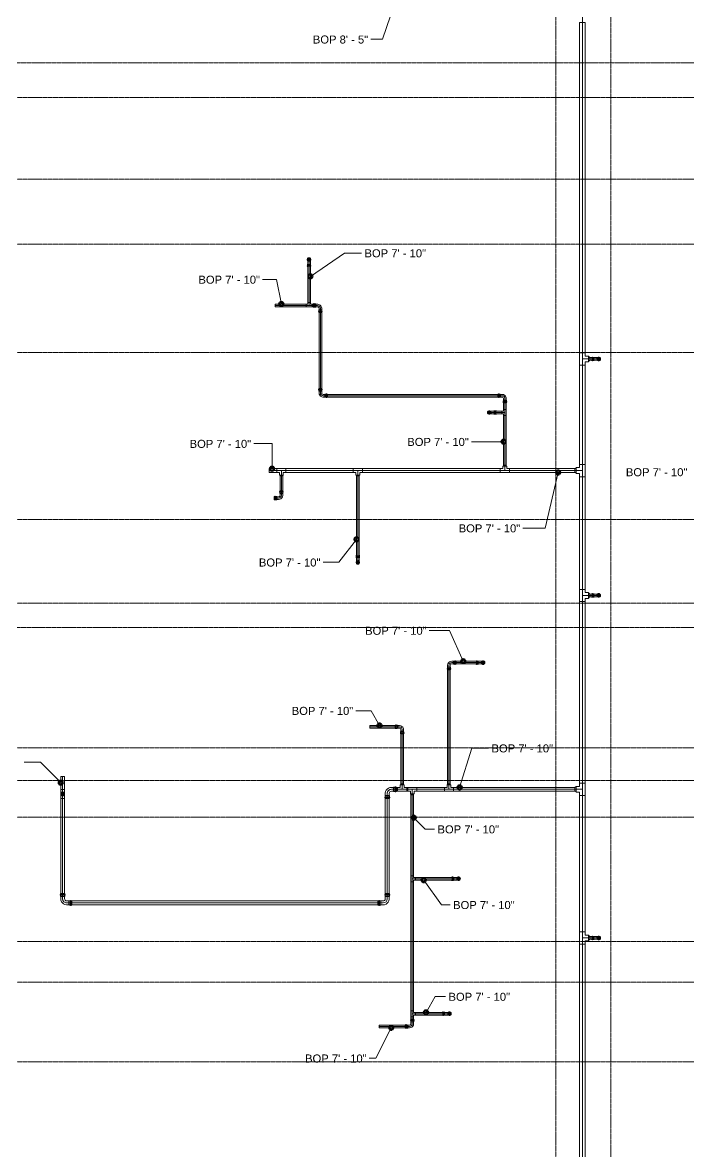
# Model space of a CAD drawing. Header units: inches. Extents: x -3648 to 241, y -496 to 1784.
# Drawn here: x -3344 to -3017, y 295 to 849 of the extents above; entities that cross this region are included whole.
import ezdxf

# ---------------------------------------------------------------- set-up
doc = ezdxf.new("R2010")
doc.units = ezdxf.units.IN
doc.header["$MEASUREMENT"] = 0
doc.linetypes.add('Grid Line', pattern=[0.875, 0.5, -0.125, 0.125, -0.125])
for name, color, linetype, lineweight in [('G-ANNO-DIMS', 251, 'Continuous', 9), ('P-PIPE', 1, 'Continuous', 9), ('P-PIPE-CNTR', 1, 'Continuous', 9), ('S-GRID', 8, 'Continuous', 9)]:
    doc.layers.add(name, color=color, linetype=linetype, lineweight=lineweight)
doc.styles.add('Arial', font='arial.ttf', dxfattribs={"height": 3.934132})

# ---------------------------------------------------------------- blocks, each defined once
blk = doc.blocks.new('Victaulic-VicPress316-Elbow 90-45deg Style P568_P571 - Standard-V1-THIRD LEVEL')
at = {"layer": 'P-PIPE'}
for p, q in [((-3.18, 0.77), (-3.52, 0.77)), ((-3.52, 0.77), (-3.52, -0.77)), ((-3.52, -0.77), (-3.52, 0.77)), ((-2.22, 0.66), (-3.52, 0.66)), ((-3.52, -0.66), (-3.52, 0.66)), ((-3.52, 0.66), (-3.52, -0.66)), ((-3.18, -0.77), (-3.18, 0.77)), ((-3.18, 0.77), (-3.18, -0.77)), ((-2.44, 0.77), (-2.89, 0.77)), ((-2.89, -0.77), (-2.89, 0.77)), ((-2.89, 0.77), (-2.89, -0.77)), ((-1.39, 0.66), (-2.33, 0.66)), ((-2.33, 0), (-2.33, 0.66)), ((-2.33, 0.66), (-2.33, 0)), ((-2.22, -0.66), (-2.22, 0.66)), ((-2.22, 0.66), (-2.22, -0.66)), ((-0.77, 3.52), (-0.77, 3.18)), ((0.77, 3.52), (-0.77, 3.52)), ((-0.77, 3.52), (0.77, 3.52)), ((-0.77, 3.18), (0.77, 3.18)), ((0.77, 3.18), (-0.77, 3.18)), ((-0.77, 2.89), (-0.77, 2.44)), ((-0.77, 2.89), (0.77, 2.89)), ((0.77, 2.89), (-0.77, 2.89)), ((-0.66, 3.52), (-0.66, 2.22)), ((-0.66, 3.52), (0.66, 3.52)), ((0.66, 3.52), (-0.66, 3.52)), ((-0.66, 2.33), (-0.66, 1.39)), ((0, 2.33), (-0.66, 2.33)), ((-0.66, 2.33), (0, 2.33)), ((-0.66, 2.22), (0.66, 2.22)), ((0.66, 2.22), (-0.66, 2.22)), ((0, 2.33), (0.66, 2.33)), ((0.66, 2.33), (0, 2.33)), ((0, 1.39), (0, 2.33)), ((0.66, 2.22), (0.66, 3.52)), ((0.66, 1.39), (0.66, 2.33)), ((0.77, 3.18), (0.77, 3.52)), ((0.77, 2.44), (0.77, 2.89)), ((-3.52, -0.66), (-2.22, -0.66)), ((-3.52, -0.77), (-3.18, -0.77)), ((-2.89, -0.77), (-2.44, -0.77)), ((-2.33, 0), (-2.33, -0.66)), ((-2.33, -0.66), (-2.33, 0)), ((-1.39, 0), (-2.33, 0)), ((-2.33, -0.66), (-1.39, -0.66))]:
    blk.add_line(p, q, dxfattribs=at)
at = {"layer": 'P-PIPE', "flags": 128}
for points in [[(-3.18, 0.77), (-3.11, 0.89), (-2.98, 0.9), (-2.89, 0.79), (-2.89, 0.77)], [(-3.18, 0.77), (-3.18, 0.67), (-3.18, 0.42), (-3.18, 0.07), (-3.18, -0.3), (-3.18, -0.6), (-3.18, -0.75), (-3.18, -0.77)], [(-3.18, -0.77), (-3.18, -0.67), (-3.18, -0.42), (-3.18, -0.07), (-3.18, 0.3), (-3.18, 0.6), (-3.18, 0.75), (-3.18, 0.77)], [(-2.89, -0.77), (-2.89, -0.67), (-2.89, -0.42), (-2.89, -0.07), (-2.89, 0.3), (-2.89, 0.6), (-2.89, 0.75), (-2.89, 0.77)], [(-2.89, 0.77), (-2.89, 0.67), (-2.89, 0.42), (-2.89, 0.07), (-2.89, -0.3), (-2.89, -0.6), (-2.89, -0.75), (-2.89, -0.77)], [(-2.44, 0.77), (-2.24, 0.68), (-2.22, 0.66)], [(-0.66, 1.39), (-0.75, 1.04), (-1, 0.77), (-1.35, 0.66), (-1.39, 0.66)], [(-1.39, -0.66), (-0.78, -0.56), (-0.23, -0.29), (0.22, 0.13), (0.53, 0.67), (0.65, 1.27), (0.66, 1.39)], [(-0.77, 2.89), (-0.89, 2.96), (-0.9, 3.1), (-0.79, 3.18), (-0.77, 3.18)], [(0.77, 3.18), (0.67, 3.18), (0.42, 3.18), (0.07, 3.18), (-0.3, 3.18), (-0.6, 3.18), (-0.75, 3.18), (-0.77, 3.18)], [(-0.77, 3.18), (-0.67, 3.18), (-0.42, 3.18), (-0.07, 3.18), (0.3, 3.18), (0.6, 3.18), (0.75, 3.18), (0.77, 3.18)], [(-0.77, 2.89), (-0.67, 2.89), (-0.42, 2.89), (-0.07, 2.89), (0.3, 2.89), (0.6, 2.89), (0.75, 2.89), (0.77, 2.89)], [(0.77, 2.89), (0.67, 2.89), (0.42, 2.89), (0.07, 2.89), (-0.3, 2.89), (-0.6, 2.89), (-0.75, 2.89), (-0.77, 2.89)], [(-0.66, 2.22), (-0.77, 2.41), (-0.77, 2.44)], [(0.77, 2.44), (0.68, 2.24), (0.66, 2.22)], [(0.77, 3.18), (0.89, 3.11), (0.9, 2.98), (0.79, 2.89), (0.77, 2.89)], [(-2.89, -0.77), (-2.96, -0.89), (-3.1, -0.9), (-3.18, -0.79), (-3.18, -0.77)], [(-2.22, -0.66), (-2.41, -0.77), (-2.44, -0.77)]]:
    blk.add_lwpolyline(points, dxfattribs=at)
at = {"layer": 'P-PIPE'}
blk.add_arc((-1.39, 1.39), 1.39, 270, 0, dxfattribs=at)
blk = doc.blocks.new('Victaulic-VicPress316-Elbow 90-45deg Style P568_P571 - Standard-523083-THIRD LEVEL')
at = {"layer": 'P-PIPE'}
for p, q in [((-3177.63, 1234.85), (-3177.63, 1234.85)), ((-3177.63, 1233.46), (-3177.63, 1234.85)), ((-3178.39, 1232.42), (-3178.39, 1231.96)), ((-3178.39, 1231.67), (-3178.39, 1231.33)), ((-3178.28, 1233.46), (-3178.28, 1232.52)), ((-3178.28, 1232.63), (-3178.28, 1231.33)), ((-3178.28, 1232.52), (-3177.63, 1232.52)), ((-3177.63, 1232.52), (-3178.28, 1232.52)), ((-3177.63, 1233.46), (-3177.63, 1232.52)), ((-3177.63, 1232.63), (-3177.63, 1232.63)), ((-3177.63, 1232.63), (-3177.63, 1232.63)), ((-3177.63, 1232.52), (-3176.97, 1232.52)), ((-3176.97, 1232.52), (-3177.63, 1232.52)), ((-3177.63, 1231.96), (-3177.63, 1231.96)), ((-3177.63, 1231.96), (-3177.63, 1231.96)), ((-3177.63, 1231.67), (-3177.63, 1231.67)), ((-3177.63, 1231.67), (-3177.63, 1231.67)), ((-3177.63, 1231.33), (-3177.63, 1231.33)), ((-3177.63, 1231.33), (-3177.63, 1231.33)), ((-3177.63, 1231.33), (-3177.63, 1231.33)), ((-3177.63, 1231.33), (-3177.63, 1231.33)), ((-3176.97, 1232.52), (-3176.97, 1233.46)), ((-3176.97, 1231.33), (-3176.97, 1232.63)), ((-3176.86, 1231.96), (-3176.86, 1232.42)), ((-3176.86, 1231.33), (-3176.86, 1231.67))]:
    blk.add_line(p, q, dxfattribs=at)
at = {"layer": 'P-PIPE', "flags": 128}
for points in [[(-3177.63, 1235.77), (-3178.02, 1235.67), (-3178.34, 1235.42), (-3178.52, 1235.05), (-3178.51, 1234.64), (-3178.32, 1234.27), (-3178, 1234.02), (-3177.63, 1233.94)], [(-3177.63, 1235.62), (-3177.99, 1235.53), (-3178.27, 1235.28), (-3178.39, 1234.92), (-3178.33, 1234.55), (-3178.1, 1234.25), (-3177.76, 1234.1), (-3177.63, 1234.09)], [(-3178.28, 1234.85), (-3178.28, 1234.76), (-3178.28, 1234.5), (-3178.28, 1234.09), (-3178.28, 1233.61), (-3178.28, 1233.46)], [(-3177.63, 1233.94), (-3177.23, 1234.04), (-3176.91, 1234.29), (-3176.73, 1234.66), (-3176.74, 1235.07), (-3176.93, 1235.44), (-3177.25, 1235.69), (-3177.63, 1235.77)], [(-3177.63, 1234.09), (-3177.26, 1234.18), (-3176.98, 1234.43), (-3176.86, 1234.79), (-3176.92, 1235.16), (-3177.15, 1235.46), (-3177.49, 1235.61), (-3177.63, 1235.62)], [(-3176.97, 1233.46), (-3176.97, 1233.96), (-3176.97, 1234.39), (-3176.97, 1234.7), (-3176.97, 1234.85), (-3176.97, 1234.85)], [(-3178.39, 1231.67), (-3178.51, 1231.74), (-3178.52, 1231.88), (-3178.41, 1231.96), (-3178.39, 1231.96)], [(-3178.39, 1232.42), (-3178.3, 1232.62), (-3178.28, 1232.63)], [(-3178.39, 1231.96), (-3178.3, 1231.96), (-3178.05, 1231.96), (-3177.69, 1231.96), (-3177.63, 1231.96)], [(-3177.63, 1231.96), (-3177.99, 1231.96), (-3178.27, 1231.96), (-3178.39, 1231.96), (-3178.39, 1231.96)], [(-3178.39, 1231.67), (-3178.3, 1231.67), (-3178.05, 1231.67), (-3177.69, 1231.67), (-3177.63, 1231.67)], [(-3177.63, 1231.67), (-3177.99, 1231.67), (-3178.27, 1231.67), (-3178.39, 1231.67), (-3178.39, 1231.67)], [(-3176.86, 1231.96), (-3176.95, 1231.96), (-3177.2, 1231.96), (-3177.56, 1231.96), (-3177.63, 1231.96)], [(-3177.63, 1231.96), (-3177.26, 1231.96), (-3176.98, 1231.96), (-3176.86, 1231.96), (-3176.86, 1231.96)], [(-3176.86, 1231.67), (-3176.95, 1231.67), (-3177.2, 1231.67), (-3177.56, 1231.67), (-3177.63, 1231.67)], [(-3177.63, 1231.67), (-3177.26, 1231.67), (-3176.98, 1231.67), (-3176.86, 1231.67), (-3176.86, 1231.67)], [(-3176.97, 1232.63), (-3176.86, 1232.44), (-3176.86, 1232.42)], [(-3176.86, 1231.96), (-3176.74, 1231.9), (-3176.73, 1231.76), (-3176.84, 1231.67), (-3176.86, 1231.67)]]:
    blk.add_lwpolyline(points, dxfattribs=at)
at = {"layer": 'P-PIPE'}
for radius, start, end in [(0.766, 90, 270), (0.766, 90, 270), (0.766, 90, 270), (0.658, 90, 270), (0.657, 90, 270), (0.658, 90, 180), (0.658, 180, 270), (0.767, 270, 90), (0.767, 270, 90), (0.767, 270, 90), (0.658, 270, 90), (0.658, 270, 90), (0.658, 0, 90), (0.658, 270, 0)]:
    blk.add_arc((-3177.63, 1234.85), radius, start, end, dxfattribs=at)
blk = doc.blocks.new('Victaulic-VicPress316-Elbow 90-45deg Style P568_P571 - Standard-V2-THIRD LEVEL')
at = {"layer": 'P-PIPE'}
for p, q in [((-3203.7, 731.1), (-3203.7, 730.16)), ((-3203.05, 732.49), (-3203.05, 732.49)), ((-3203.05, 732.49), (-3203.05, 731.1)), ((-3203.05, 731.1), (-3203.05, 730.16)), ((-3202.39, 730.16), (-3202.39, 731.1)), ((-3203.81, 730.05), (-3203.81, 729.6)), ((-3203.81, 729.31), (-3203.81, 728.97)), ((-3203.7, 730.27), (-3203.7, 728.97)), ((-3203.05, 730.16), (-3203.7, 730.16)), ((-3203.7, 730.16), (-3203.05, 730.16)), ((-3203.05, 730.27), (-3203.05, 730.27)), ((-3203.05, 730.27), (-3203.05, 730.27)), ((-3202.39, 730.16), (-3203.05, 730.16)), ((-3203.05, 730.16), (-3202.39, 730.16)), ((-3203.05, 729.6), (-3203.05, 729.6)), ((-3203.05, 729.6), (-3203.05, 729.6)), ((-3203.05, 729.31), (-3203.05, 729.31)), ((-3203.05, 729.31), (-3203.05, 729.31)), ((-3203.05, 728.97), (-3203.05, 728.97)), ((-3203.05, 728.97), (-3203.05, 728.97)), ((-3203.05, 728.97), (-3203.05, 728.97)), ((-3203.05, 728.97), (-3203.05, 728.97)), ((-3202.39, 728.97), (-3202.39, 730.27)), ((-3202.28, 729.6), (-3202.28, 730.05)), ((-3202.28, 728.97), (-3202.28, 729.31))]:
    blk.add_line(p, q, dxfattribs=at)
at = {"layer": 'P-PIPE', "flags": 128}
for points in [[(-3203.05, 733.4), (-3203.45, 733.31), (-3203.76, 733.05), (-3203.94, 732.68), (-3203.93, 732.27), (-3203.75, 731.91), (-3203.42, 731.66), (-3203.05, 731.58)], [(-3203.05, 733.26), (-3203.41, 733.16), (-3203.69, 732.91), (-3203.81, 732.56), (-3203.75, 732.19), (-3203.52, 731.89), (-3203.18, 731.74), (-3203.05, 731.72)], [(-3203.7, 732.49), (-3203.7, 732.4), (-3203.7, 732.13), (-3203.7, 731.73), (-3203.7, 731.24), (-3203.7, 731.1)], [(-3203.05, 731.58), (-3202.65, 731.67), (-3202.33, 731.93), (-3202.15, 732.3), (-3202.16, 732.71), (-3202.35, 733.07), (-3202.67, 733.32), (-3203.05, 733.4)], [(-3203.05, 731.72), (-3202.68, 731.82), (-3202.41, 732.07), (-3202.28, 732.42), (-3202.34, 732.79), (-3202.57, 733.09), (-3202.91, 733.24), (-3203.05, 733.26)], [(-3202.39, 731.1), (-3202.39, 731.6), (-3202.39, 732.03), (-3202.39, 732.34), (-3202.39, 732.48), (-3202.39, 732.49)], [(-3203.81, 729.31), (-3203.93, 729.38), (-3203.94, 729.51), (-3203.83, 729.6), (-3203.81, 729.6)], [(-3203.81, 730.05), (-3203.72, 730.25), (-3203.7, 730.27)], [(-3203.81, 729.6), (-3203.72, 729.6), (-3203.47, 729.6), (-3203.11, 729.6), (-3203.05, 729.6)], [(-3203.05, 729.6), (-3203.41, 729.6), (-3203.69, 729.6), (-3203.81, 729.6), (-3203.81, 729.6)], [(-3203.81, 729.31), (-3203.72, 729.31), (-3203.47, 729.31), (-3203.11, 729.31), (-3203.05, 729.31)], [(-3203.05, 729.31), (-3203.41, 729.31), (-3203.69, 729.31), (-3203.81, 729.31), (-3203.81, 729.31)], [(-3202.28, 729.6), (-3202.37, 729.6), (-3202.62, 729.6), (-3202.98, 729.6), (-3203.05, 729.6)], [(-3203.05, 729.6), (-3202.68, 729.6), (-3202.41, 729.6), (-3202.28, 729.6), (-3202.28, 729.6)], [(-3202.28, 729.31), (-3202.37, 729.31), (-3202.62, 729.31), (-3202.98, 729.31), (-3203.05, 729.31)], [(-3203.05, 729.31), (-3202.68, 729.31), (-3202.41, 729.31), (-3202.28, 729.31), (-3202.28, 729.31)], [(-3202.39, 730.27), (-3202.28, 730.08), (-3202.28, 730.05)], [(-3202.28, 729.6), (-3202.16, 729.53), (-3202.15, 729.39), (-3202.26, 729.31), (-3202.28, 729.31)]]:
    blk.add_lwpolyline(points, dxfattribs=at)
at = {"layer": 'P-PIPE'}
for radius, start, end in [(0.767, 90, 270), (0.767, 90, 270), (0.767, 90, 270), (0.658, 90, 270), (0.658, 90, 270), (0.658, 90, 180), (0.658, 180, 270), (0.766, 270, 90), (0.766, 270, 90), (0.766, 270, 90), (0.658, 270, 90), (0.657, 270, 90), (0.658, 0, 90), (0.658, 270, 0)]:
    blk.add_arc((-3203.05, 732.49), radius, start, end, dxfattribs=at)
blk = doc.blocks.new('Victaulic-VicPress316-Elbow 90-45deg Style P568_P571 - Standard-1125944-THIRD LEVEL')
at = {"layer": 'P-PIPE'}
for p, q in [((-4.17, 1.06), (-4.55, 1.06)), ((-4.55, 1.06), (-4.55, -1.06)), ((-4.55, -1.06), (-4.55, 1.06)), ((-3.07, 0.95), (-4.55, 0.95)), ((-4.55, -0.95), (-4.55, 0.95)), ((-4.55, 0.95), (-4.55, -0.95)), ((-4.17, -1.06), (-4.17, 1.06)), ((-4.17, 1.06), (-4.17, -1.06)), ((-3.29, 1.06), (-3.85, 1.06)), ((-3.85, -1.06), (-3.85, 1.06)), ((-3.85, 1.06), (-3.85, -1.06)), ((-2.02, 0.95), (-3.18, 0.95)), ((-3.18, 0), (-3.18, 0.95)), ((-3.18, 0.95), (-3.18, 0)), ((-3.07, -0.95), (-3.07, 0.95)), ((-3.07, 0.95), (-3.07, -0.95)), ((-1.06, 4.55), (-1.06, 4.17)), ((1.06, 4.55), (-1.06, 4.55)), ((-1.06, 4.55), (1.06, 4.55)), ((-1.06, 4.17), (1.06, 4.17)), ((1.06, 4.17), (-1.06, 4.17)), ((-1.06, 3.85), (-1.06, 3.29)), ((-1.06, 3.85), (1.06, 3.85)), ((1.06, 3.85), (-1.06, 3.85)), ((-0.95, 4.55), (-0.95, 3.07)), ((-0.95, 4.55), (0.95, 4.55)), ((0.95, 4.55), (-0.95, 4.55)), ((-0.95, 3.18), (-0.95, 2.02)), ((0, 3.18), (-0.95, 3.18)), ((-0.95, 3.18), (0, 3.18)), ((-0.95, 3.07), (0.95, 3.07)), ((0.95, 3.07), (-0.95, 3.07)), ((0, 3.18), (0.95, 3.18)), ((0.95, 3.18), (0, 3.18)), ((0, 2.02), (0, 3.18)), ((0.95, 3.07), (0.95, 4.55)), ((0.95, 2.02), (0.95, 3.18)), ((1.06, 4.17), (1.06, 4.55)), ((1.06, 3.29), (1.06, 3.85)), ((-4.55, -0.95), (-3.07, -0.95)), ((-4.55, -1.06), (-4.17, -1.06)), ((-3.85, -1.06), (-3.29, -1.06)), ((-3.18, 0), (-3.18, -0.95)), ((-3.18, -0.95), (-3.18, 0)), ((-2.02, 0), (-3.18, 0)), ((-3.18, -0.95), (-2.02, -0.95))]:
    blk.add_line(p, q, dxfattribs=at)
at = {"layer": 'P-PIPE', "flags": 128}
for points in [[(-4.17, 1.06), (-4.1, 1.2), (-3.94, 1.21), (-3.85, 1.08), (-3.85, 1.06)], [(-4.17, 1.06), (-4.17, 0.97), (-4.17, 0.71), (-4.17, 0.32), (-4.17, -0.12), (-4.17, -0.54), (-4.17, -0.86), (-4.17, -1.04), (-4.17, -1.06)], [(-4.17, -1.06), (-4.17, -0.97), (-4.17, -0.71), (-4.17, -0.32), (-4.17, 0.12), (-4.17, 0.54), (-4.17, 0.86), (-4.17, 1.04), (-4.17, 1.06)], [(-3.85, -1.06), (-3.85, -0.97), (-3.85, -0.71), (-3.85, -0.32), (-3.85, 0.12), (-3.85, 0.54), (-3.85, 0.86), (-3.85, 1.04), (-3.85, 1.06)], [(-3.85, 1.06), (-3.85, 0.97), (-3.85, 0.71), (-3.85, 0.32), (-3.85, -0.12), (-3.85, -0.54), (-3.85, -0.86), (-3.85, -1.04), (-3.85, -1.06)], [(-3.29, 1.06), (-3.09, 0.97), (-3.07, 0.95)], [(-0.95, 2.02), (-1.04, 1.58), (-1.3, 1.22), (-1.69, 1), (-2.02, 0.95)], [(-2.02, -0.95), (-1.28, -0.86), (-0.59, -0.58), (0.02, -0.15), (0.49, 0.43), (0.81, 1.1), (0.94, 1.83), (0.95, 2.02)], [(-1.06, 3.85), (-1.2, 3.92), (-1.21, 4.08), (-1.08, 4.17), (-1.06, 4.17)], [(1.06, 4.17), (0.97, 4.17), (0.71, 4.17), (0.32, 4.17), (-0.12, 4.17), (-0.54, 4.17), (-0.86, 4.17), (-1.04, 4.17), (-1.06, 4.17)], [(-1.06, 4.17), (-0.97, 4.17), (-0.71, 4.17), (-0.32, 4.17), (0.12, 4.17), (0.54, 4.17), (0.86, 4.17), (1.04, 4.17), (1.06, 4.17)], [(-1.06, 3.85), (-0.97, 3.85), (-0.71, 3.85), (-0.32, 3.85), (0.12, 3.85), (0.54, 3.85), (0.86, 3.85), (1.04, 3.85), (1.06, 3.85)], [(1.06, 3.85), (0.97, 3.85), (0.71, 3.85), (0.32, 3.85), (-0.12, 3.85), (-0.54, 3.85), (-0.86, 3.85), (-1.04, 3.85), (-1.06, 3.85)], [(-0.95, 3.07), (-1.06, 3.26), (-1.06, 3.29)], [(1.06, 3.29), (0.97, 3.09), (0.95, 3.07)], [(1.06, 4.17), (1.2, 4.1), (1.21, 3.94), (1.08, 3.85), (1.06, 3.85)], [(-3.85, -1.06), (-3.92, -1.2), (-4.08, -1.21), (-4.17, -1.08), (-4.17, -1.06)], [(-3.07, -0.95), (-3.26, -1.06), (-3.29, -1.06)]]:
    blk.add_lwpolyline(points, dxfattribs=at)
at = {"layer": 'P-PIPE'}
blk.add_arc((-2.02, 2.02), 2.02, 270, 0, dxfattribs=at)
blk = doc.blocks.new('Transition - Generic - Plumbing-CW-1022941-THIRD LEVEL')
at = {"layer": 'P-PIPE'}
for radius, start, end in [(0.8125, 0, 180), (0.5625, 0, 180), (0.8125, 180, 0), (0.5625, 180, 0)]:
    blk.add_arc((-2759.501061, 1029.409433), radius, start, end, dxfattribs=at)

msp = doc.modelspace()

# ---------------------------------------------------------------- linework, layer by layer
at = {"layer": 'G-ANNO-DIMS'}
for p, q in [((-3163.12, 852.05), (-3167.07, 840.54)), ((-3167.07, 840.54), (-3172.78, 840.54)), ((-3202.39, 724.27), (-3185.71, 735.68)), ((-3185.71, 735.68), (-3177.37, 735.68)), ((-3219.06, 722.73), (-3225.86, 722.73)), ((-3216.65, 710.66), (-3219.06, 722.73)), ((-3114.65, 643.16), (-3123.42, 643.16)), ((-3107.66, 643.16), (-3114.65, 643.16)), ((-3221.2, 642.21), (-3230.17, 642.21)), ((-3221.2, 629.95), (-3221.2, 642.21)), ((-3080.85, 628.05), (-3087.19, 600.76)), ((-3087.19, 600.76), (-3098.2, 600.76)), ((-3179.79, 595.27), (-3188.38, 584.01)), ((-3188.38, 584.01), (-3196.2, 584.01)), ((-3134.24, 550.53), (-3144.11, 550.53)), ((-3127.43, 535.49), (-3134.24, 550.53)), ((-3172.67, 511.23), (-3180.1, 511.23)), ((-3168.49, 503.99), (-3172.67, 511.23)), ((-3129.2, 473.61), (-3123.14, 492.83)), ((-3123.14, 492.83), (-3115.07, 492.83)), ((-3334.82, 485.91), (-3342.83, 485.91)), ((-3324.87, 475.96), (-3334.82, 485.91)), ((-3151.76, 458.78), (-3146.1, 453.11)), ((-3146.1, 453.11), (-3141.56, 453.11)), ((-3146.83, 428.12), (-3138.17, 416)), ((-3138.17, 416), (-3133.9, 416)), ((-3145.7, 363.24), (-3141.22, 370.99)), ((-3141.22, 370.99), (-3136.16, 370.99)), ((-3162.76, 355.68), (-3170.29, 340.72)), ((-3170.29, 340.72), (-3173.55, 340.72))]:
    msp.add_line(p, q, dxfattribs=at)
at = {"layer": 'G-ANNO-DIMS', "lineweight": 50}
for centre in [(-3202.39, 724.27), (-3216.65, 710.66), (-3107.66, 643.16), (-3221.2, 629.95), (-3080.85, 628.05), (-3179.79, 595.27), (-3127.43, 535.49), (-3168.49, 503.99), (-3324.87, 475.96), (-3129.2, 473.61), (-3151.76, 458.78), (-3146.83, 428.12), (-3145.7, 363.24), (-3162.76, 355.68)]:
    msp.add_circle(centre, 1, dxfattribs=at)
at = {"layer": 'P-PIPE'}
for p, q in [((-3070.43, 848.75), (-3070.43, 686.73)), ((-3067.56, 848.75), (-3070.43, 848.75)), ((-3067.56, 686.73), (-3067.56, 848.75)), ((-3203.7, 730.16), (-3203.7, 711.5)), ((-3203.7, 730.16), (-3202.39, 730.16)), ((-3202.39, 711.5), (-3202.39, 730.16)), ((-3204.54, 710.66), (-3219.64, 710.66)), ((-3219.64, 709.34), (-3219.64, 710.66)), ((-3219.64, 709.34), (-3204.54, 709.34)), ((-3203.7, 710.66), (-3204.54, 710.66)), ((-3204.54, 710.66), (-3204.54, 709.34)), ((-3204.54, 709.34), (-3204.54, 710.66)), ((-3204.54, 709.34), (-3204.54, 710.66)), ((-3204.54, 709.34), (-3201.55, 709.34)), ((-3203.7, 711.5), (-3202.39, 711.5)), ((-3203.7, 711.5), (-3203.7, 710.66)), ((-3202.39, 711.5), (-3203.7, 711.5)), ((-3203.7, 711.5), (-3202.39, 711.5)), ((-3202.39, 710.66), (-3202.39, 711.5)), ((-3201.55, 710.66), (-3202.39, 710.66)), ((-3201.55, 710.66), (-3201.55, 709.34)), ((-3201.55, 709.34), (-3201.55, 710.66)), ((-3199.85, 710.66), (-3201.55, 710.66)), ((-3201.55, 709.34), (-3201.55, 710.66)), ((-3201.55, 709.34), (-3199.85, 709.34)), ((-3199.85, 709.34), (-3199.85, 710.66)), ((-3198.18, 707.67), (-3198.18, 668.04)), ((-3196.86, 707.67), (-3198.18, 707.67)), ((-3196.86, 668.04), (-3196.86, 707.67)), ((-3067.56, 686.73), (-3070.43, 686.73)), ((-3070.43, 686.73), (-3070.43, 680.75)), ((-3067.56, 686.73), (-3070.43, 686.73)), ((-3070.43, 686.73), (-3067.56, 686.73)), ((-3067.56, 685.18), (-3067.56, 686.73)), ((-3066.01, 685.18), (-3067.56, 685.18)), ((-3067.56, 680.75), (-3067.56, 682.31)), ((-3067.56, 682.31), (-3066.01, 682.31)), ((-3066.01, 685.18), (-3066.01, 682.31)), ((-3066.01, 682.31), (-3066.01, 685.18)), ((-3065.35, 684.31), (-3066.01, 685.06)), ((-3066.01, 682.43), (-3065.35, 683.18)), ((-3063.33, 684.4), (-3065.35, 684.4)), ((-3065.35, 684.4), (-3065.35, 683.09)), ((-3065.35, 683.09), (-3063.33, 683.09)), ((-3063.33, 684.4), (-3063.33, 683.09)), ((-3067.56, 680.75), (-3070.43, 680.75)), ((-3070.43, 680.75), (-3067.56, 680.75)), ((-3070.43, 680.75), (-3070.43, 631.99)), ((-3067.56, 680.75), (-3070.43, 680.75)), ((-3067.56, 631.99), (-3067.56, 680.75)), ((-3196.86, 668.04), (-3198.18, 668.04)), ((-3109.33, 666.37), (-3195.19, 666.37)), ((-3195.19, 666.37), (-3195.19, 665.05)), ((-3195.19, 665.05), (-3109.33, 665.05)), ((-3109.33, 666.37), (-3109.33, 665.05)), ((-3107.66, 663.38), (-3107.66, 658.99)), ((-3107.66, 663.38), (-3106.34, 663.38)), ((-3107.66, 658.99), (-3107.66, 658.15)), ((-3107.66, 658.99), (-3106.34, 658.99)), ((-3106.34, 658.99), (-3107.66, 658.99)), ((-3107.66, 658.99), (-3106.34, 658.99)), ((-3106.34, 658.99), (-3106.34, 663.38)), ((-3106.34, 655.99), (-3106.34, 658.99)), ((-3108.49, 658.15), (-3112.31, 658.15)), ((-3112.31, 656.83), (-3112.31, 658.15)), ((-3112.31, 656.83), (-3108.49, 656.83)), ((-3108.49, 656.83), (-3108.49, 658.15)), ((-3107.66, 658.15), (-3108.49, 658.15)), ((-3108.49, 656.83), (-3108.49, 658.15)), ((-3108.49, 658.15), (-3108.49, 656.83)), ((-3108.49, 656.83), (-3107.66, 656.83)), ((-3107.66, 656.83), (-3107.66, 655.99)), ((-3107.66, 655.99), (-3107.66, 631.65)), ((-3107.66, 655.99), (-3106.34, 655.99)), ((-3107.66, 655.99), (-3106.34, 655.99)), ((-3106.34, 655.99), (-3107.66, 655.99)), ((-3106.34, 631.65), (-3106.34, 655.99)), ((-3107.95, 631.24), (-3107.95, 629.95)), ((-3107.95, 631.24), (-3106.05, 631.24)), ((-3106.05, 631.24), (-3107.95, 631.24)), ((-3107.56, 631.65), (-3107.81, 631.24)), ((-3107.66, 631.65), (-3106.34, 631.65)), ((-3106.19, 631.24), (-3106.44, 631.65)), ((-3106.05, 629.95), (-3106.05, 631.24)), ((-3070.43, 631.99), (-3070.43, 630.44)), ((-3070.43, 631.99), (-3067.56, 631.99)), ((-3067.56, 631.99), (-3070.43, 631.99)), ((-3067.56, 631.99), (-3070.43, 631.99)), ((-3067.56, 626.01), (-3067.56, 631.99)), ((-3218.88, 629.95), (-3222.64, 629.95)), ((-3222.64, 629.95), (-3222.64, 628.05)), ((-3222.64, 628.05), (-3218.88, 628.05)), ((-3218.88, 629.95), (-3218.88, 628.05)), ((-3214.39, 629.95), (-3218.88, 629.95)), ((-3218.88, 628.05), (-3218.88, 629.95)), ((-3218.88, 629.95), (-3218.88, 628.05)), ((-3218.88, 628.05), (-3217.59, 628.05)), ((-3217.59, 628.05), (-3217.59, 626.76)), ((-3217.59, 626.76), (-3215.68, 626.76)), ((-3215.68, 626.76), (-3217.59, 626.76)), ((-3217.45, 626.76), (-3217.2, 626.35)), ((-3217.29, 626.35), (-3217.29, 617.82)), ((-3215.98, 626.35), (-3217.29, 626.35)), ((-3216.07, 626.35), (-3215.82, 626.76)), ((-3215.98, 617.82), (-3215.98, 626.35)), ((-3215.68, 628.05), (-3214.39, 628.05)), ((-3215.68, 626.76), (-3215.68, 628.05)), ((-3214.39, 628.05), (-3214.39, 629.95)), ((-3214.39, 629.95), (-3214.39, 628.05)), ((-3181.38, 629.95), (-3214.39, 629.95)), ((-3214.39, 629.95), (-3214.39, 628.05)), ((-3214.39, 628.05), (-3181.38, 628.05)), ((-3176.89, 629.95), (-3181.38, 629.95)), ((-3181.38, 628.05), (-3181.38, 629.95)), ((-3181.38, 629.95), (-3181.38, 628.05)), ((-3181.38, 629.95), (-3181.38, 628.05)), ((-3181.38, 628.05), (-3180.09, 628.05)), ((-3180.09, 628.05), (-3180.09, 626.76)), ((-3180.09, 626.76), (-3178.18, 626.76)), ((-3178.18, 626.76), (-3180.09, 626.76)), ((-3179.95, 626.76), (-3179.7, 626.35)), ((-3179.79, 626.35), (-3179.79, 586.32)), ((-3178.48, 626.35), (-3179.79, 626.35)), ((-3178.57, 626.35), (-3178.32, 626.76)), ((-3178.48, 586.32), (-3178.48, 626.35)), ((-3178.18, 628.05), (-3176.89, 628.05)), ((-3178.18, 626.76), (-3178.18, 628.05)), ((-3176.89, 628.05), (-3176.89, 629.95)), ((-3176.89, 629.95), (-3176.89, 628.05)), ((-3109.24, 629.95), (-3176.89, 629.95)), ((-3176.89, 629.95), (-3176.89, 628.05)), ((-3176.89, 628.05), (-3109.24, 628.05)), ((-3107.95, 629.95), (-3109.24, 629.95)), ((-3109.24, 629.95), (-3109.24, 628.05)), ((-3109.24, 628.05), (-3109.24, 629.95)), ((-3109.24, 629.95), (-3109.24, 628.05)), ((-3109.24, 628.05), (-3104.75, 628.05)), ((-3104.75, 629.95), (-3106.05, 629.95)), ((-3072.65, 629.95), (-3104.75, 629.95)), ((-3104.75, 628.05), (-3104.75, 629.95)), ((-3104.75, 629.95), (-3104.75, 628.05)), ((-3104.75, 628.05), (-3104.75, 629.95)), ((-3104.75, 628.05), (-3072.65, 628.05)), ((-3071.99, 630.31), (-3072.65, 629.81)), ((-3072.65, 628.05), (-3072.65, 629.95)), ((-3072.65, 628.19), (-3071.99, 627.69)), ((-3070.43, 630.44), (-3071.99, 630.44)), ((-3071.99, 630.44), (-3071.99, 627.56)), ((-3071.99, 627.56), (-3071.99, 630.44)), ((-3071.99, 627.56), (-3070.43, 627.56)), ((-3070.43, 627.56), (-3070.43, 626.01)), ((-3070.43, 626.01), (-3067.56, 626.01)), ((-3067.56, 626.01), (-3070.43, 626.01)), ((-3070.43, 626.01), (-3070.43, 570.73)), ((-3067.56, 626.01), (-3070.43, 626.01)), ((-3067.56, 570.73), (-3067.56, 626.01)), ((-3218.97, 616.15), (-3219.64, 616.15)), ((-3219.64, 616.15), (-3219.64, 614.83)), ((-3219.64, 614.83), (-3218.97, 614.83)), ((-3218.97, 616.15), (-3218.97, 614.83)), ((-3215.98, 617.82), (-3217.29, 617.82)), ((-3178.48, 586.32), (-3179.79, 586.32)), ((-3067.56, 570.73), (-3070.43, 570.73)), ((-3070.43, 570.73), (-3070.43, 564.75)), ((-3067.56, 570.73), (-3070.43, 570.73)), ((-3070.43, 570.73), (-3067.56, 570.73)), ((-3067.56, 569.18), (-3067.56, 570.73)), ((-3066.01, 569.18), (-3067.56, 569.18)), ((-3067.56, 564.75), (-3067.56, 566.31)), ((-3067.56, 566.31), (-3066.01, 566.31)), ((-3066.01, 569.18), (-3066.01, 566.31)), ((-3066.01, 566.31), (-3066.01, 569.18)), ((-3065.35, 568.31), (-3066.01, 569.06)), ((-3066.01, 566.43), (-3065.35, 567.18)), ((-3063.33, 568.4), (-3065.35, 568.4)), ((-3065.35, 568.4), (-3065.35, 567.09)), ((-3065.35, 567.09), (-3063.33, 567.09)), ((-3063.33, 568.4), (-3063.33, 567.09)), ((-3067.56, 564.75), (-3070.43, 564.75)), ((-3070.43, 564.75), (-3067.56, 564.75)), ((-3070.43, 564.75), (-3070.43, 475.66)), ((-3067.56, 564.75), (-3070.43, 564.75)), ((-3067.56, 475.66), (-3067.56, 564.75)), ((-3135.1, 532.5), (-3135.1, 475.31)), ((-3135.1, 532.5), (-3133.78, 532.5)), ((-3133.78, 475.31), (-3133.78, 532.5)), ((-3120.05, 535.49), (-3132.11, 535.49)), ((-3132.11, 534.18), (-3132.11, 535.49)), ((-3132.11, 534.18), (-3120.05, 534.18)), ((-3120.05, 534.18), (-3120.05, 535.49)), ((-3159.7, 503.99), (-3173.22, 503.99)), ((-3173.22, 503.99), (-3173.22, 502.68)), ((-3159.7, 503.99), (-3159.7, 502.68)), ((-3173.22, 502.68), (-3159.7, 502.68)), ((-3158.03, 501), (-3158.03, 475.31)), ((-3156.72, 501), (-3158.03, 501)), ((-3156.72, 475.31), (-3156.72, 501)), ((-3324.87, 479), (-3324.87, 472.58)), ((-3322.97, 479), (-3324.87, 479)), ((-3322.97, 472.58), (-3322.97, 479)), ((-3324.88, 472.58), (-3324.88, 468.09)), ((-3322.97, 472.58), (-3324.87, 472.58)), ((-3322.97, 468.09), (-3322.97, 472.58)), ((-3159.62, 473.61), (-3161.53, 473.61)), ((-3161.53, 473.61), (-3161.53, 471.71)), ((-3161.53, 471.71), (-3159.62, 471.71)), ((-3158.32, 473.61), (-3159.62, 473.61)), ((-3159.62, 473.61), (-3159.62, 471.71)), ((-3159.62, 471.71), (-3159.62, 473.61)), ((-3159.62, 473.61), (-3159.62, 471.71)), ((-3159.62, 471.71), (-3155.13, 471.71)), ((-3158.32, 474.91), (-3158.32, 473.61)), ((-3158.32, 474.91), (-3156.42, 474.91)), ((-3156.42, 474.91), (-3158.32, 474.91)), ((-3157.94, 475.31), (-3158.19, 474.91)), ((-3156.72, 475.31), (-3158.03, 475.31)), ((-3156.56, 474.91), (-3156.81, 475.31)), ((-3156.42, 473.61), (-3156.42, 474.91)), ((-3155.13, 473.61), (-3156.42, 473.61)), ((-3154.66, 473.61), (-3155.13, 473.61)), ((-3155.13, 473.61), (-3155.13, 471.71)), ((-3155.13, 473.61), (-3155.13, 471.71)), ((-3155.13, 471.71), (-3155.13, 473.61)), ((-3155.13, 471.71), (-3154.66, 471.71)), ((-3154.66, 473.61), (-3154.66, 471.71)), ((-3150.18, 473.61), (-3154.66, 473.61)), ((-3154.66, 471.71), (-3154.66, 473.61)), ((-3154.66, 473.61), (-3154.66, 471.71)), ((-3154.66, 471.71), (-3153.37, 471.71)), ((-3153.37, 471.71), (-3153.37, 470.42)), ((-3151.47, 471.71), (-3150.18, 471.71)), ((-3151.47, 470.42), (-3151.47, 471.71)), ((-3150.18, 471.71), (-3150.18, 473.61)), ((-3150.18, 473.61), (-3150.18, 471.71)), ((-3136.68, 473.61), (-3150.18, 473.61)), ((-3150.18, 473.61), (-3150.18, 471.71)), ((-3150.18, 471.71), (-3136.68, 471.71)), ((-3136.68, 473.61), (-3136.68, 471.71)), ((-3135.39, 473.61), (-3136.68, 473.61)), ((-3136.68, 473.61), (-3136.68, 471.71)), ((-3136.68, 471.71), (-3136.68, 473.61)), ((-3136.68, 471.71), (-3132.2, 471.71)), ((-3135.39, 474.91), (-3135.39, 473.61)), ((-3135.39, 474.91), (-3133.49, 474.91)), ((-3133.49, 474.91), (-3135.39, 474.91)), ((-3135, 475.31), (-3135.25, 474.91)), ((-3135.1, 475.31), (-3133.78, 475.31)), ((-3133.63, 474.91), (-3133.88, 475.31)), ((-3133.49, 473.61), (-3133.49, 474.91)), ((-3132.2, 473.61), (-3133.49, 473.61)), ((-3132.2, 473.61), (-3132.2, 471.71)), ((-3132.2, 471.71), (-3132.2, 473.61)), ((-3072.65, 473.61), (-3132.2, 473.61)), ((-3132.2, 473.61), (-3132.2, 471.71)), ((-3132.2, 471.71), (-3072.65, 471.71)), ((-3071.99, 473.98), (-3072.65, 473.48)), ((-3072.65, 473.61), (-3072.65, 471.71)), ((-3072.65, 471.85), (-3071.99, 471.35)), ((-3070.43, 474.1), (-3071.99, 474.1)), ((-3071.99, 474.1), (-3071.99, 471.23)), ((-3071.99, 471.23), (-3071.99, 474.1)), ((-3071.99, 471.23), (-3070.43, 471.23)), ((-3067.56, 475.66), (-3070.43, 475.66)), ((-3070.43, 475.66), (-3070.43, 474.1)), ((-3070.43, 475.66), (-3067.56, 475.66)), ((-3067.56, 475.66), (-3070.43, 475.66)), ((-3070.43, 471.23), (-3070.43, 469.67)), ((-3067.56, 469.67), (-3067.56, 475.66)), ((-3324.87, 468.09), (-3324.87, 420.12)), ((-3322.97, 468.09), (-3324.87, 468.09)), ((-3322.97, 420.12), (-3322.97, 468.09)), ((-3165.66, 469.48), (-3165.66, 420.12)), ((-3165.66, 469.48), (-3163.76, 469.48)), ((-3163.76, 420.12), (-3163.76, 469.48)), ((-3153.37, 470.42), (-3151.47, 470.42)), ((-3151.47, 470.42), (-3153.37, 470.42)), ((-3153.23, 470.42), (-3152.98, 470.01)), ((-3153.08, 470.01), (-3153.08, 430.28)), ((-3151.76, 470.01), (-3153.08, 470.01)), ((-3151.86, 470.01), (-3151.61, 470.42)), ((-3151.76, 430.28), (-3151.76, 470.01)), ((-3070.43, 469.67), (-3067.56, 469.67)), ((-3067.56, 469.67), (-3070.43, 469.67)), ((-3070.43, 469.67), (-3070.43, 402.73)), ((-3067.56, 469.67), (-3070.43, 469.67)), ((-3067.56, 402.73), (-3067.56, 469.67)), ((-3151.76, 430.28), (-3153.08, 430.28)), ((-3153.08, 430.28), (-3153.08, 427.28)), ((-3151.76, 430.28), (-3153.08, 430.28)), ((-3153.08, 430.28), (-3151.76, 430.28)), ((-3151.76, 427.28), (-3153.08, 427.28)), ((-3153.08, 427.28), (-3151.76, 427.28)), ((-3153.08, 427.28), (-3153.08, 364.08)), ((-3151.76, 427.28), (-3153.08, 427.28)), ((-3151.76, 429.44), (-3151.76, 430.28)), ((-3150.92, 429.44), (-3151.76, 429.44)), ((-3151.76, 427.28), (-3151.76, 428.12)), ((-3151.76, 428.12), (-3150.92, 428.12)), ((-3151.76, 364.08), (-3151.76, 427.28)), ((-3132.05, 429.44), (-3150.92, 429.44)), ((-3150.92, 429.44), (-3150.92, 428.12)), ((-3150.92, 429.44), (-3150.92, 428.12)), ((-3150.92, 428.12), (-3150.92, 429.44)), ((-3150.92, 428.12), (-3132.05, 428.12)), ((-3132.05, 429.44), (-3132.05, 428.12)), ((-3322.97, 420.12), (-3324.87, 420.12)), ((-3167.89, 417.89), (-3320.74, 417.89)), ((-3320.74, 415.99), (-3320.74, 417.89)), ((-3320.74, 415.99), (-3167.89, 415.99)), ((-3167.89, 415.99), (-3167.89, 417.89)), ((-3165.66, 420.12), (-3163.76, 420.12)), ((-3070.43, 402.73), (-3070.43, 396.75)), ((-3067.56, 402.73), (-3070.43, 402.73)), ((-3070.43, 402.73), (-3067.56, 402.73)), ((-3067.56, 402.73), (-3070.43, 402.73)), ((-3067.56, 401.18), (-3067.56, 402.73)), ((-3066.01, 401.18), (-3067.56, 401.18)), ((-3066.01, 401.18), (-3066.01, 398.31)), ((-3066.01, 398.31), (-3066.01, 401.18)), ((-3065.35, 400.31), (-3066.01, 401.06)), ((-3066.01, 398.43), (-3065.35, 399.18)), ((-3063.33, 400.4), (-3065.35, 400.4)), ((-3065.35, 400.4), (-3065.35, 399.09)), ((-3065.35, 399.09), (-3063.33, 399.09)), ((-3063.33, 400.4), (-3063.33, 399.09)), ((-3067.56, 396.75), (-3070.43, 396.75)), ((-3070.43, 396.75), (-3067.56, 396.75)), ((-3070.43, 396.75), (-3070.43, 230.73)), ((-3070.43, 396.75), (-3067.56, 396.75)), ((-3067.56, 396.75), (-3067.56, 398.31)), ((-3067.56, 398.31), (-3066.01, 398.31)), ((-3067.56, 230.73), (-3067.56, 396.75)), ((-3153.08, 364.08), (-3153.08, 361.09)), ((-3151.76, 364.08), (-3153.08, 364.08)), ((-3153.08, 364.08), (-3151.76, 364.08)), ((-3151.76, 364.08), (-3153.08, 364.08)), ((-3151.76, 361.09), (-3153.08, 361.09)), ((-3153.08, 361.09), (-3151.76, 361.09)), ((-3153.08, 361.09), (-3153.08, 358.66)), ((-3151.76, 361.09), (-3153.08, 361.09)), ((-3151.76, 363.24), (-3151.76, 364.08)), ((-3150.92, 363.24), (-3151.76, 363.24)), ((-3151.76, 361.09), (-3151.76, 361.93)), ((-3151.76, 361.93), (-3150.92, 361.93)), ((-3151.76, 358.66), (-3151.76, 361.09)), ((-3136.55, 363.24), (-3150.92, 363.24)), ((-3150.92, 363.24), (-3150.92, 361.93)), ((-3150.92, 363.24), (-3150.92, 361.93)), ((-3150.92, 361.93), (-3150.92, 363.24)), ((-3150.92, 361.93), (-3136.55, 361.93)), ((-3136.55, 363.24), (-3136.55, 361.93)), ((-3154.75, 356.99), (-3168.72, 356.99)), ((-3168.72, 355.68), (-3168.72, 356.99)), ((-3168.72, 355.68), (-3154.75, 355.68)), ((-3154.75, 355.68), (-3154.75, 356.99)), ((-3151.76, 358.66), (-3153.08, 358.66))]:
    msp.add_line(p, q, dxfattribs=at)
for centre, radius, start, end in [((-3203.05, 732.49), 0.658, 0, 180), ((-3203.05, 732.49), 0.658, 180, 0), ((-3203.05, 732.16), 0.329, 90, 270), ((-3203.05, 732.82), 0.329, 270, 90), ((-3061, 683.74), 0.658, 0, 180), ((-3061, 683.74), 0.657, 180, 0), ((-3061, 683.41), 0.329, 90, 270), ((-3061, 684.07), 0.329, 270, 90), ((-3114.64, 657.49), 0.658, 0, 180), ((-3114.64, 657.49), 0.658, 180, 0), ((-3114.64, 657.16), 0.329, 90, 270), ((-3114.64, 657.82), 0.329, 270, 90), ((-3179.14, 583.99), 0.658, 0, 180), ((-3179.14, 583.99), 0.658, 180, 0), ((-3179.14, 583.66), 0.329, 90, 270), ((-3179.14, 584.32), 0.329, 270, 90), ((-3061, 567.74), 0.658, 0, 180), ((-3061, 567.74), 0.657, 180, 0), ((-3061, 567.41), 0.329, 90, 270), ((-3061, 568.07), 0.329, 270, 90), ((-3117.72, 534.83), 0.658, 0, 180), ((-3117.72, 534.83), 0.658, 180, 0), ((-3117.72, 534.51), 0.329, 90, 270), ((-3117.72, 535.16), 0.329, 270, 90), ((-3323.92, 470.33), 0.951, 90, 270), ((-3323.92, 470.33), 0.658, 0, 180), ((-3323.92, 470.33), 0.951, 270, 90), ((-3323.92, 470.66), 0.329, 270, 90), ((-3323.92, 470.33), 0.658, 180, 0), ((-3323.92, 470.01), 0.329, 90, 270), ((-3129.72, 428.78), 0.658, 0, 180), ((-3129.72, 428.78), 0.658, 180, 0), ((-3129.72, 428.45), 0.329, 90, 270), ((-3129.72, 429.11), 0.329, 270, 90), ((-3061, 399.74), 0.658, 0, 180), ((-3061, 399.74), 0.657, 180, 0), ((-3061, 399.41), 0.329, 90, 270), ((-3061, 400.07), 0.329, 270, 90), ((-3134.22, 362.58), 0.658, 0, 180), ((-3134.22, 362.58), 0.658, 180, 0), ((-3134.22, 362.26), 0.329, 90, 270), ((-3134.22, 362.91), 0.329, 270, 90)]:
    msp.add_arc(centre, radius, start, end, dxfattribs=at)
at = {"layer": 'P-PIPE-CNTR'}
for p, q in [((-3069, 854.73), (-3069, 848.75)), ((-3069, 686.73), (-3069, 848.75)), ((-3069, 686.73), (-3069, 848.75)), ((-3204.05, 732.49), (-3202.05, 732.49)), ((-3203.05, 731.49), (-3203.05, 733.49)), ((-3203.05, 732.49), (-3203.05, 731.1)), ((-3203.05, 731.1), (-3203.05, 730.16)), ((-3203.05, 731.1), (-3203.05, 728.97)), ((-3203.05, 730.16), (-3203.05, 711.5)), ((-3203.05, 730.16), (-3203.05, 711.5)), ((-3219.64, 710), (-3204.54, 710)), ((-3219.64, 710), (-3204.54, 710)), ((-3201.55, 710), (-3204.54, 710)), ((-3203.05, 711.5), (-3203.05, 710)), ((-3201.55, 710), (-3199.85, 710)), ((-3201.55, 710), (-3199.85, 710)), ((-3198.91, 710), (-3201.04, 710)), ((-3198.91, 710), (-3199.85, 710)), ((-3197.52, 707.67), (-3197.52, 708.61)), ((-3197.52, 668.04), (-3197.52, 707.67)), ((-3197.52, 668.04), (-3197.52, 707.67)), ((-3069, 686.73), (-3069, 680.75)), ((-3066.01, 683.74), (-3069, 683.74)), ((-3066.01, 683.74), (-3065.35, 683.74)), ((-3063.33, 683.74), (-3065.35, 683.74)), ((-3063.33, 683.74), (-3065.35, 683.74)), ((-3062.39, 683.74), (-3064.52, 683.74)), ((-3062.39, 683.74), (-3063.33, 683.74)), ((-3061, 683.74), (-3062.39, 683.74)), ((-3062, 683.74), (-3060, 683.74)), ((-3061, 682.74), (-3061, 684.74)), ((-3069, 631.99), (-3069, 680.75)), ((-3069, 631.99), (-3069, 680.75)), ((-3197.52, 668.04), (-3197.52, 667.1)), ((-3196.13, 665.71), (-3195.19, 665.71)), ((-3196.13, 665.71), (-3194, 665.71)), ((-3109.33, 665.71), (-3195.19, 665.71)), ((-3109.33, 665.71), (-3195.19, 665.71)), ((-3108.39, 665.71), (-3110.52, 665.71)), ((-3108.39, 665.71), (-3109.33, 665.71)), ((-3107, 663.38), (-3107, 664.32)), ((-3107, 663.38), (-3107, 658.99)), ((-3107, 663.38), (-3107, 658.99)), ((-3107, 655.99), (-3107, 658.99)), ((-3115.64, 657.49), (-3113.64, 657.49)), ((-3114.64, 656.49), (-3114.64, 658.49)), ((-3114.64, 657.49), (-3113.24, 657.49)), ((-3113.24, 657.49), (-3112.31, 657.49)), ((-3113.24, 657.49), (-3111.12, 657.49)), ((-3112.31, 657.49), (-3108.49, 657.49)), ((-3112.31, 657.49), (-3108.49, 657.49)), ((-3108.49, 657.49), (-3107, 657.49)), ((-3107, 655.99), (-3107, 631.65)), ((-3107, 655.99), (-3107, 631.65)), ((-3107, 631.24), (-3107, 631.65)), ((-3107, 631.24), (-3107, 629)), ((-3069, 631.99), (-3069, 626.01)), ((-3218.88, 629), (-3222.64, 629)), ((-3218.88, 629), (-3222.64, 629)), ((-3218.88, 629), (-3214.39, 629)), ((-3216.64, 626.76), (-3216.64, 629)), ((-3216.64, 626.76), (-3216.64, 626.35)), ((-3216.64, 617.82), (-3216.64, 626.35)), ((-3216.64, 617.82), (-3216.64, 626.35)), ((-3181.38, 629), (-3214.39, 629)), ((-3181.38, 629), (-3214.39, 629)), ((-3181.38, 629), (-3176.89, 629)), ((-3179.14, 626.76), (-3179.14, 629)), ((-3179.14, 626.76), (-3179.14, 626.35)), ((-3179.14, 586.32), (-3179.14, 626.35)), ((-3179.14, 586.32), (-3179.14, 626.35)), ((-3109.24, 629), (-3176.89, 629)), ((-3109.24, 629), (-3176.89, 629)), ((-3109.24, 629), (-3104.75, 629)), ((-3104.75, 629), (-3072.65, 629)), ((-3104.75, 629), (-3072.65, 629)), ((-3071.99, 629), (-3072.65, 629)), ((-3071.99, 629), (-3069, 629)), ((-3069, 570.73), (-3069, 626.01)), ((-3069, 570.73), (-3069, 626.01)), ((-3218.97, 615.49), (-3219.64, 615.49)), ((-3218.97, 615.49), (-3219.64, 615.49)), ((-3218.97, 615.49), (-3218.03, 615.49)), ((-3216.64, 616.88), (-3216.64, 619.01)), ((-3216.64, 616.88), (-3216.64, 617.82)), ((-3180.14, 583.99), (-3178.14, 583.99)), ((-3179.14, 586.32), (-3179.14, 585.38)), ((-3179.14, 585.38), (-3179.14, 583.99)), ((-3179.14, 582.99), (-3179.14, 584.99)), ((-3069, 570.73), (-3069, 564.75)), ((-3066.01, 567.74), (-3069, 567.74)), ((-3066.01, 567.74), (-3065.35, 567.74)), ((-3063.33, 567.74), (-3065.35, 567.74)), ((-3063.33, 567.74), (-3065.35, 567.74)), ((-3062.39, 567.74), (-3064.52, 567.74)), ((-3062.39, 567.74), (-3063.33, 567.74)), ((-3061, 567.74), (-3062.39, 567.74)), ((-3062, 567.74), (-3060, 567.74)), ((-3061, 566.74), (-3061, 568.74)), ((-3069, 475.66), (-3069, 564.75)), ((-3069, 475.66), (-3069, 564.75)), ((-3134.44, 533.44), (-3134.44, 532.5)), ((-3134.44, 533.44), (-3134.44, 531.31)), ((-3134.44, 532.5), (-3134.44, 475.31)), ((-3134.44, 532.5), (-3134.44, 475.31)), ((-3132.11, 534.83), (-3133.05, 534.83)), ((-3132.11, 534.83), (-3120.05, 534.83)), ((-3132.11, 534.83), (-3120.05, 534.83)), ((-3119.12, 534.83), (-3121.24, 534.83)), ((-3119.12, 534.83), (-3120.05, 534.83)), ((-3117.72, 534.83), (-3119.12, 534.83)), ((-3118.72, 534.83), (-3116.72, 534.83)), ((-3117.72, 533.83), (-3117.72, 535.83)), ((-3159.7, 503.33), (-3173.22, 503.33)), ((-3159.7, 503.33), (-3173.22, 503.33)), ((-3158.77, 503.33), (-3160.89, 503.33)), ((-3158.77, 503.33), (-3159.7, 503.33)), ((-3157.37, 501), (-3157.37, 501.94)), ((-3157.37, 475.31), (-3157.37, 501)), ((-3157.37, 475.31), (-3157.37, 501)), ((-3323.92, 472.58), (-3323.92, 479)), ((-3323.92, 472.58), (-3323.92, 479)), ((-3323.92, 472.58), (-3323.92, 468.09)), ((-3323.92, 469.33), (-3323.92, 471.33)), ((-3161.53, 472.66), (-3162.69, 472.66)), ((-3159.62, 472.66), (-3161.53, 472.66)), ((-3159.62, 472.66), (-3161.53, 472.66)), ((-3159.62, 472.66), (-3155.13, 472.66)), ((-3157.37, 474.91), (-3157.37, 475.31)), ((-3157.37, 474.91), (-3157.37, 472.66)), ((-3154.66, 472.66), (-3155.13, 472.66)), ((-3154.66, 472.66), (-3155.13, 472.66)), ((-3154.66, 472.66), (-3150.18, 472.66)), ((-3152.42, 470.42), (-3152.42, 472.66)), ((-3136.68, 472.66), (-3150.18, 472.66)), ((-3136.68, 472.66), (-3150.18, 472.66)), ((-3136.68, 472.66), (-3132.2, 472.66)), ((-3134.44, 474.91), (-3134.44, 475.31)), ((-3134.44, 474.91), (-3134.44, 472.66)), ((-3072.65, 472.66), (-3132.2, 472.66)), ((-3072.65, 472.66), (-3132.2, 472.66)), ((-3071.99, 472.66), (-3072.65, 472.66)), ((-3071.99, 472.66), (-3069, 472.66)), ((-3069, 475.66), (-3069, 469.67)), ((-3324.92, 470.33), (-3322.92, 470.33)), ((-3323.92, 420.12), (-3323.92, 468.09)), ((-3323.92, 420.12), (-3323.92, 468.09)), ((-3164.71, 470.65), (-3164.71, 469.48)), ((-3164.71, 470.65), (-3164.71, 468.11)), ((-3164.71, 469.48), (-3164.71, 420.12)), ((-3164.71, 469.48), (-3164.71, 420.12)), ((-3152.42, 470.42), (-3152.42, 470.01)), ((-3152.42, 430.28), (-3152.42, 470.01)), ((-3152.42, 430.28), (-3152.42, 470.01)), ((-3069, 402.73), (-3069, 469.67)), ((-3069, 402.73), (-3069, 469.67)), ((-3152.42, 430.28), (-3152.42, 427.28)), ((-3150.92, 428.78), (-3152.42, 428.78)), ((-3152.42, 364.08), (-3152.42, 427.28)), ((-3152.42, 364.08), (-3152.42, 427.28)), ((-3132.05, 428.78), (-3150.92, 428.78)), ((-3132.05, 428.78), (-3150.92, 428.78)), ((-3131.12, 428.78), (-3133.24, 428.78)), ((-3131.12, 428.78), (-3132.05, 428.78)), ((-3129.72, 428.78), (-3131.12, 428.78)), ((-3130.72, 428.78), (-3128.72, 428.78)), ((-3129.72, 427.78), (-3129.72, 429.78)), ((-3164.71, 418.95), (-3164.71, 421.49)), ((-3323.92, 420.12), (-3323.92, 418.95)), ((-3321.91, 416.94), (-3320.74, 416.94)), ((-3321.91, 416.94), (-3319.37, 416.94)), ((-3320.74, 416.94), (-3167.89, 416.94)), ((-3320.74, 416.94), (-3167.89, 416.94)), ((-3167.89, 416.94), (-3166.72, 416.94)), ((-3164.71, 418.95), (-3164.71, 420.12)), ((-3069, 402.73), (-3069, 396.75)), ((-3066.01, 399.74), (-3069, 399.74)), ((-3066.01, 399.74), (-3065.35, 399.74)), ((-3063.33, 399.74), (-3065.35, 399.74)), ((-3063.33, 399.74), (-3065.35, 399.74)), ((-3062.39, 399.74), (-3064.52, 399.74)), ((-3062.39, 399.74), (-3063.33, 399.74)), ((-3061, 399.74), (-3062.39, 399.74)), ((-3062, 399.74), (-3060, 399.74)), ((-3061, 398.74), (-3061, 400.74)), ((-3069, 396.75), (-3069, 230.73)), ((-3069, 396.75), (-3069, 230.73)), ((-3152.42, 364.08), (-3152.42, 361.09)), ((-3150.92, 362.58), (-3152.42, 362.58)), ((-3152.42, 358.66), (-3152.42, 361.09)), ((-3152.42, 358.66), (-3152.42, 361.09)), ((-3136.55, 362.58), (-3150.92, 362.58)), ((-3136.55, 362.58), (-3150.92, 362.58)), ((-3135.62, 362.58), (-3137.74, 362.58)), ((-3135.62, 362.58), (-3136.55, 362.58)), ((-3134.22, 362.58), (-3135.62, 362.58)), ((-3135.22, 362.58), (-3133.22, 362.58)), ((-3134.22, 361.58), (-3134.22, 363.58)), ((-3168.72, 356.33), (-3154.75, 356.33)), ((-3168.72, 356.33), (-3154.75, 356.33)), ((-3154.75, 356.33), (-3153.81, 356.33)), ((-3152.42, 357.73), (-3152.42, 359.85)), ((-3152.42, 357.73), (-3152.42, 358.66))]:
    msp.add_line(p, q, dxfattribs=at)
for centre, radius, start, end in [((-3198.91, 708.61), 1.39, 0, 90), ((-3196.13, 667.1), 1.39, 180, 270), ((-3108.39, 664.32), 1.39, 0, 90), ((-3218.03, 616.88), 1.39, 270, 0), ((-3133.05, 533.44), 1.39, 90, 180), ((-3158.77, 501.94), 1.39, 0, 90), ((-3162.69, 470.65), 2.02, 90, 180), ((-3321.91, 418.95), 2.02, 180, 270), ((-3166.72, 418.95), 2.02, 270, 0), ((-3153.81, 357.73), 1.39, 270, 0)]:
    msp.add_arc(centre, radius, start, end, dxfattribs=at)
at = {"layer": 'S-GRID', "linetype": 'Grid Line'}
for p, q in [((-3082, -484.26), (-3082, 1771.74)), ((-3055, 1771.74), (-3055, -484.26)), ((228, 829), (-3635.68, 829)), ((-3635.68, 812), (228, 812)), ((-3635.68, 772), (228, 772)), ((-3635.68, 740), (228, 740)), ((-3635.68, 687), (228, 687)), ((-3635.68, 605), (228, 605)), ((-3635.68, 564), (228, 564)), ((228, 552), (-3635.68, 552)), ((-3635.68, 493), (228, 493)), ((-3635.68, 477), (228, 477)), ((-3635.68, 459), (228, 459)), ((-3635.68, 398), (228, 398)), ((-3635.68, 378), (228, 378)), ((-3635.68, 339), (226, 339))]:
    msp.add_line(p, q, dxfattribs=at)

# ---------------------------------------------------------------- block references
at = {"layer": 'P-PIPE'}
for name, p in [('Victaulic-VicPress316-Elbow 90-45deg Style P568_P571 - Standard-V2-THIRD LEVEL', (0, 0)), ('Victaulic-VicPress316-Elbow 90-45deg Style P568_P571 - Standard-V1-THIRD LEVEL', (-3216.64, 615.49)), ('Transition - Generic - Plumbing-CW-1022941-THIRD LEVEL', (-564.42, -559.07)), ('Victaulic-VicPress316-Elbow 90-45deg Style P568_P571 - Standard-1125944-THIRD LEVEL', (-3164.71, 416.94)), ('Victaulic-VicPress316-Elbow 90-45deg Style P568_P571 - Standard-V1-THIRD LEVEL', (-3152.42, 356.33))]:
    msp.add_blockref(name, p, dxfattribs=at)
for name, p, rotation in [('Victaulic-VicPress316-Elbow 90-45deg Style P568_P571 - Standard-V1-THIRD LEVEL', (-3197.52, 710), 90), ('Victaulic-VicPress316-Elbow 90-45deg Style P568_P571 - Standard-V2-THIRD LEVEL', (-3793.49, -2519.3), 270), ('Victaulic-VicPress316-Elbow 90-45deg Style P568_P571 - Standard-V1-THIRD LEVEL', (-3197.52, 665.71), 270), ('Victaulic-VicPress316-Elbow 90-45deg Style P568_P571 - Standard-V1-THIRD LEVEL', (-3107, 665.71), 90), ('Victaulic-VicPress316-Elbow 90-45deg Style P568_P571 - Standard-V2-THIRD LEVEL', (-2382.15, 3860.54), 90), ('Victaulic-VicPress316-Elbow 90-45deg Style P568_P571 - Standard-523083-THIRD LEVEL', (-6356.76, 1818.84), 180), ('Victaulic-VicPress316-Elbow 90-45deg Style P568_P571 - Standard-V2-THIRD LEVEL', (-3793.49, -2635.3), 270), ('Victaulic-VicPress316-Elbow 90-45deg Style P568_P571 - Standard-V1-THIRD LEVEL', (-3134.44, 534.83), 180), ('Victaulic-VicPress316-Elbow 90-45deg Style P568_P571 - Standard-V2-THIRD LEVEL', (-3850.21, -2668.21), 270), ('Victaulic-VicPress316-Elbow 90-45deg Style P568_P571 - Standard-V1-THIRD LEVEL', (-3157.37, 503.33), 90), ('Victaulic-VicPress316-Elbow 90-45deg Style P568_P571 - Standard-1125944-THIRD LEVEL', (-3164.71, 472.66), 180), ('Victaulic-VicPress316-Elbow 90-45deg Style P568_P571 - Standard-V2-THIRD LEVEL', (-3862.21, -2774.27), 270), ('Victaulic-VicPress316-Elbow 90-45deg Style P568_P571 - Standard-1125944-THIRD LEVEL', (-3323.92, 416.94), 270), ('Victaulic-VicPress316-Elbow 90-45deg Style P568_P571 - Standard-V2-THIRD LEVEL', (-3793.49, -2803.3), 270), ('Victaulic-VicPress316-Elbow 90-45deg Style P568_P571 - Standard-V2-THIRD LEVEL', (-3866.71, -2840.46), 270)]:
    msp.add_blockref(name, p, dxfattribs=dict(at, rotation=rotation))

# ---------------------------------------------------------------- texts
at = {"layer": 'G-ANNO-DIMS', "char_height": 3.9341, "attachment_point": 1, "line_spacing_factor": 0.938532, "style": 'Arial'}
for s, insert, width in [('BOP 8\' - 5"', (-3201.2, 842.41), 32.304), ('BOP 7\' - 10"', (-3175.87, 737.55), 35.952), ('BOP 7\' - 10"', (-3257.32, 724.6), 35.952), ('BOP 7\' - 10"', (-3261.63, 644.08), 35.952), ('BOP 7\' - 10"', (-3154.88, 645.03), 35.952), ('BOP 7\' - 10"', (-3047.66, 630.17), 35.952), ('BOP 7\' - 10"', (-3129.66, 602.63), 35.952), ('BOP 7\' - 10"', (-3227.66, 585.88), 35.952), ('BOP 7\' - 10"', (-3175.57, 552.4), 35.952), ('BOP 7\' - 10"', (-3211.56, 513.1), 35.952), ('BOP 7\' - 10"', (-3113.57, 494.7), 35.952), ('BOP 7\' - 10"', (-3140.06, 454.98), 35.952), ('BOP 7\' - 10"', (-3132.4, 417.87), 35.952), ('BOP 7\' - 10"', (-3134.66, 372.86), 35.952), ('BOP 7\' - 10"', (-3205.01, 342.59), 35.952)]:
    msp.add_mtext(s, dxfattribs=dict(at, insert=insert, width=width))

doc.saveas('drawing.dxf')
